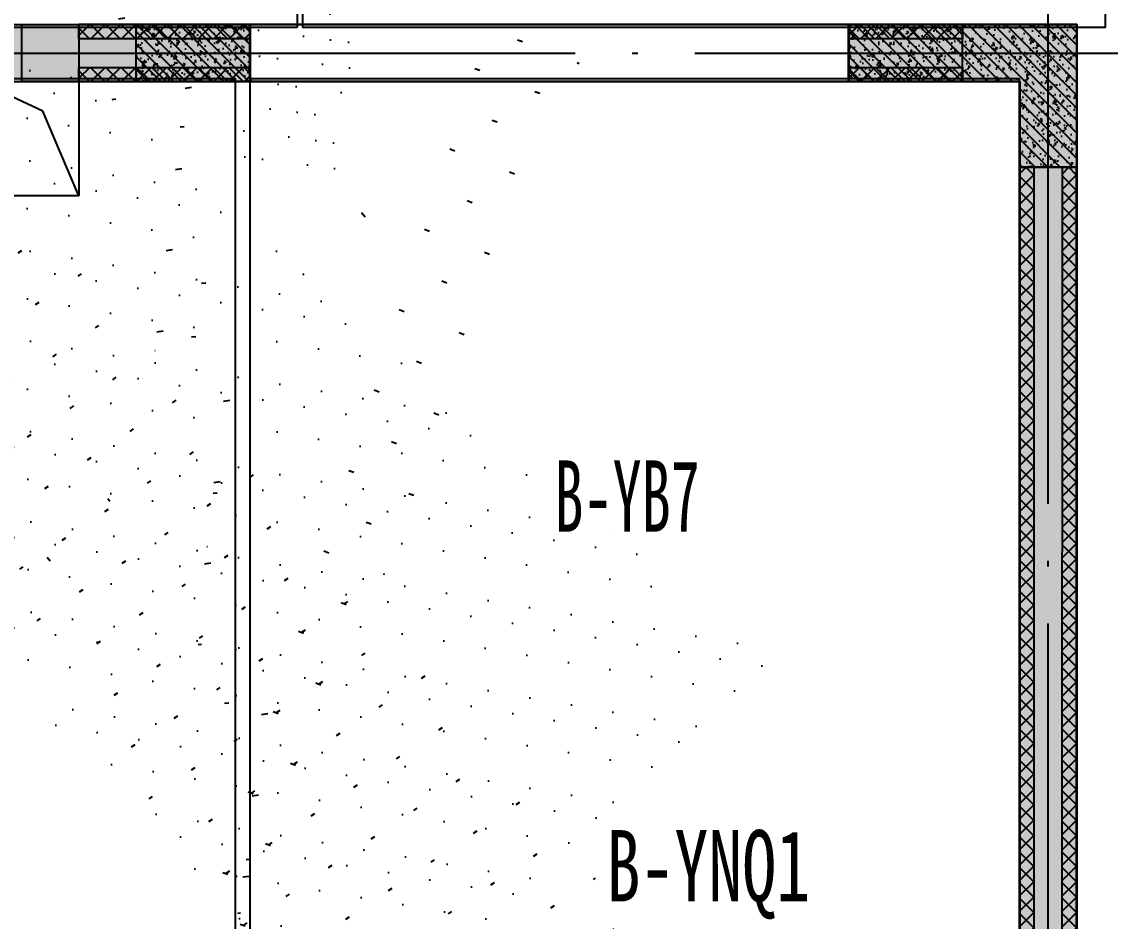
# Model space of a CAD drawing. Extents: x -3200781797 to -8106663, y 494714 to 1244925.
# Drawn here: x -8132501 to -8128683, y 849780 to 852935 of the extents above; entities that cross this region are included whole.
import ezdxf
from ezdxf.enums import TextEntityAlignment as Align

# ---------------------------------------------------------------- set-up
doc = ezdxf.new("R2010")
doc.units = 0
doc.header["$LTSCALE"] = 1000
doc.header["$MEASUREMENT"] = 0
for name, pattern in [('125-墙体$0$CONTINOUS', [0]), ('3#-轴线$0$DOTE', [2.4200000000000004, 2, -0.2, 0.02, -0.2]), ('3#4#5#$0$DASH', [0.35, 0.25, -0.1])]:
    doc.linetypes.add(name, pattern=pattern)
for name, color, linetype in [('125-墙体$0$S-SLAB-HOLE', 5, 'Continuous'), ('125-墙体$0$S-WALL', 40, 'Continuous'), ('125-墙体$0$S-WALL-BEAM', 120, 'Continuous'), ('125-墙体$0$S-WALL-COLU', 252, '125-墙体$0$CONTINOUS'), ('125-墙体$0$S-WALL-COLU-HATC', 16, 'Continuous'), ('125-墙体$0$S-WALL-HATC', 253, 'Continuous'), ('3#-轴线$0$A-ANNO-DOTE', 10, '3#-轴线$0$DOTE'), ('3#4#5#$0$PC-SLAB', 6, '3#4#5#$0$DASH'), ('3#4#5#$0$S-ANNO-TEXT', 7, 'Continuous'), ('3#4#5#$0$S-PC-FQ-NYQ', 4, 'Continuous'), ('3#4#5#$0$S-PC-FQ-WYQ', 4, 'Continuous'), ('3#4#5#$0$S-PC-SLAB', 6, 'Continuous'), ('3#4#5#$0$S-WALL-HATC', 253, 'Continuous'), ('3#4#5#$0$可计入现浇段', 60, 'Continuous')]:
    doc.layers.add(name, color=color, linetype=linetype)
doc.styles.add('3#4#5#$0$外部参照 1$0$宋体', font='', dxfattribs={"width": 0.8})
doc.styles.add('3#4#5#$0$宋体', font='', dxfattribs={"width": 0.8})
doc.styles.get('3#4#5#$0$外部参照 1$0$宋体').set_extended_font_data('SimSun')
doc.styles.get('3#4#5#$0$宋体').set_extended_font_data('SimSun')

# ---------------------------------------------------------------- blocks, each defined once
blk = doc.blocks.new('3#4#5#$0$B-YWQ15')
at = {"layer": '3#4#5#$0$S-PC-FQ-WYQ'}
h = blk.add_hatch(dxfattribs=at)
h.set_pattern_fill('ANSI37', color=256, scale=12, angle=90)
h.set_pattern_definition([(135, (-970766.4588348517, 834939.8079217622), (-26.94076836320746, -26.94076836320745), []), (225, (-970766.4588348517, 834939.8079217622), (26.94076836320745, -26.94076836320746), [])])
h.paths.add_polyline_path([(-108963.8104887477, 319088.3087790273), (-108913.8104887477, 319088.3087790273), (-108914.0488637086, 321788.3914244222), (-108964.0488637086, 321788.3914244222)])
h = blk.add_hatch(dxfattribs=at)
h.set_pattern_fill('ANSI37', color=256, scale=12, angle=90)
h.set_pattern_definition([(135, (-970616.4588376287, 834939.8079217697), (-26.94076836320746, -26.94076836320745), []), (225, (-970616.4588376287, 834939.8079217697), (26.94076836320745, -26.94076836320746), [])])
h.paths.add_polyline_path([(-108813.8104915249, 319088.3087790348), (-108763.8104915249, 319088.3087790348), (-108764.0488664858, 321788.3914244297), (-108814.0488664858, 321788.3914244297)])
for points in [[(-108963.8104887477, 319088.3087790273), (-108913.8104887477, 319088.3087790273), (-108914.0488637086, 321788.3914244222), (-108964.0488637086, 321788.3914244222)], [(-108964.0488639945, 321788.3914244222), (-108764.0488636509, 321788.3914244222), (-108763.8104886899, 319088.3087790348), (-108963.8104890336, 319088.3087790348)], [(-108813.8104915249, 319088.3087790348), (-108763.8104915249, 319088.3087790348), (-108764.0488664858, 321788.3914244297), (-108814.0488664858, 321788.3914244297)]]:
    blk.add_lwpolyline(points, close=True, dxfattribs=at)
blk = doc.blocks.new('3#4#5#$0$B-YWQ1')
at = {"layer": '3#4#5#$0$S-PC-FQ-WYQ'}
h = blk.add_hatch(dxfattribs=at)
h.set_pattern_fill('ANSI37', color=256, scale=12, angle=180)
h.set_pattern_definition([(225, (-660807.1750012636, -531964.028769688), (26.94076836320745, -26.94076836320746), []), (315, (-660807.1750012636, -531964.028769688), (26.94076836320746, 26.94076836320745), [])])
h.paths.add_polyline_path([(-147205.7603687136, 329838.381161766), (-147205.7603687136, 329888.381161766), (-147605.7585039237, 329888.3812014548), (-147605.7585039237, 329838.3812014548)])
h = blk.add_hatch(dxfattribs=at)
h.set_pattern_fill('ANSI37', color=256, scale=12, angle=180)
h.set_pattern_definition([(225, (-658107.1768726283, -531964.0315024974), (26.94076836320745, -26.94076836320746), []), (315, (-658107.1768726283, -531964.0315024974), (26.94076836320746, 26.94076836320745), [])])
h.paths.add_polyline_path([(-144505.7622400783, 329838.3784289565), (-144505.7622400783, 329888.3784289565), (-145105.7603752883, 329888.3784686453), (-145105.7603752883, 329838.3784686453)])
h = blk.add_hatch(dxfattribs=at)
h.set_pattern_fill('ANSI37', color=256, scale=12, angle=180)
h.set_pattern_definition([(225, (-660807.1750012562, -532114.028766911), (26.94076836320745, -26.94076836320746), []), (315, (-660807.1750012562, -532114.028766911), (26.94076836320746, 26.94076836320745), [])])
h.paths.add_polyline_path([(-147205.7603687062, 329688.3811645432), (-147205.7603687062, 329738.3811645432), (-147605.7585039162, 329738.381204232), (-147605.7585039162, 329688.381204232)])
h = blk.add_hatch(dxfattribs=at)
h.set_pattern_fill('ANSI37', color=256, scale=12, angle=180)
h.set_pattern_definition([(225, (-658107.1768726208, -532114.0314997204), (26.94076836320745, -26.94076836320746), []), (315, (-658107.1768726208, -532114.0314997204), (26.94076836320746, 26.94076836320745), [])])
h.paths.add_polyline_path([(-144505.7622400708, 329688.3784317337), (-144505.7622400708, 329738.3784317337), (-145105.7603752809, 329738.3784714225), (-145105.7603752809, 329688.3784714225)])
for points in [[(-147205.7603687136, 329838.381161766), (-147205.7603687136, 329888.381161766), (-147605.7585039237, 329888.3812014548), (-147605.7585039237, 329838.3812014548)], [(-147605.7585039162, 329688.3812039461), (-147605.7585039162, 329888.3812042897), (-147205.7603687136, 329888.381164601), (-147205.7603687136, 329688.3811642573)], [(-147205.760362146, 329888.3784625951), (-145105.7603752809, 329888.3784625951), (-145105.7603752809, 329688.3784800217), (-147205.760362146, 329688.3784800217)], [(-144505.7622400783, 329838.3784289565), (-144505.7622400783, 329888.3784289565), (-145105.7603752883, 329888.3784686453), (-145105.7603752883, 329838.3784686453)], [(-145105.7603752809, 329688.3784711366), (-145105.7603752809, 329888.3784714802), (-144505.7622400783, 329888.3784317914), (-144505.7622400783, 329688.3784314478)], [(-147205.7603687062, 329688.3811645432), (-147205.7603687062, 329738.3811645432), (-147605.7585039162, 329738.381204232), (-147605.7585039162, 329688.381204232)], [(-144505.7622400708, 329688.3784317337), (-144505.7622400708, 329738.3784317337), (-145105.7603752809, 329738.3784714225), (-145105.7603752809, 329688.3784714225)]]:
    blk.add_lwpolyline(points, close=True, dxfattribs=at)
blk = doc.blocks.new('3#4#5#$0$A$C53EF3948')
at = {"layer": '3#4#5#$0$可计入现浇段'}
for points in [[(41799.52050878853, -500.000052737596), (41799.52051675972, -200.0000532264821), (41599.16363457404, -200.0000543391216), (41599.16363457404, -5.434144986793399e-05), (41799.5206072405, -5.32255508005619e-05), (41799.5206072405, -5.32255508005619e-05), (41999.52071369253, 0), (41999.52052475978, -500.0000527371303), (41799.52050878853, -500.000052737596)], [(38299.28540073289, -0.002580647240392864), (38299.28540024394, -0.002588618430308998), (38299.28540024394, -0.00355925306212157), (38499.28540024161, -0.00355925306212157), (38499.28540024487, -0.002679099212400615), (38499.28540024487, -0.002679099212400615), (38499.28545347042, -200.0027855512453), (38299.28540073335, -200.0025966184912), (38299.28540073289, -0.002580647240392864)]]:
    blk.add_lwpolyline(points, dxfattribs=at)
at = {"layer": '3#4#5#$0$S-PC-FQ-WYQ', "xscale": -1}
for name, p in [('3#4#5#$0$B-YWQ1', (-106006.4793553883, -329888.3812170064)), ('3#4#5#$0$B-YWQ15', (-66964.52045818738, -322288.5339451145))]:
    blk.add_blockref(name, p, dxfattribs=at)
at = {"layer": '3#4#5#$0$S-PC-FQ-NYQ', "style": '3#4#5#$0$宋体', "width": 0.7}
blk.add_text('B-YNQ1', height=250, rotation=0.0001082504951277485, dxfattribs=at).set_placement((40350.53398592953, -2949.872701209679, -1.357726094855704e-08), align=Align.MIDDLE_LEFT)
blk = doc.blocks.new('3#4#5#$0$ban111')
at = {"layer": '3#4#5#$0$S-WALL-HATC', "ltscale": 100}
h = blk.add_hatch(dxfattribs=at)
h.set_pattern_fill('AR-CONC', color=256, scale=25, angle=-360.0000000000001, style=0)
h.set_pattern_definition([(49.99999999999994, (-2021084971.688381, 37341211722.80309), (179.3150456501884, -15.68803374564894), [18.75, -206.25]), (355, (-2021084971.688381, 37341211722.80309), (-34.68783340324983, 188.048033425003), [15, -165]), (100.4513999999999, (-2021084956.745461, 37341211721.49575), (144.6273454285055, 172.3598855152383), [15.93504749999993, -175.2855279999988]), (46.18419999999992, (-2021084971.688381, 37341211772.80309), (266.8102621564111, -41.37975358225476), [28.125, -309.3749999999999]), (96.63559999999993, (-2021084949.454195, 37341211769.35476), (233.6656763871761, 243.5294677251102), [23.90257199999984, -262.9282499999974]), (351.1841999999999, (-2021084971.688381, 37341211772.80309), (233.665486283407, 243.5296502313309), [22.49999999999984, -247.4999999999987]), (20.99999999999995, (-2021084946.688381, 37341211760.30309), (149.2267630296153, -100.6547226663348), [18.75, -206.25]), (326, (-2021084946.688381, 37341211760.30309), (60.8288329803956, 181.2875112617132), [15, -165]), (71.45139999999999, (-2021084934.252823, 37341211751.91518), (210.0556571453726, 80.63262417748791), [15.9350475, -175.285528]), (37.49999999999994, (-2021084971.688381, 37341211722.80309), (3.039963829322741, 83.22346345782788), [0, -162.9999999999988, 0, -167.4999999999988, 0, -165.6249999999988]), (7.499999999999932, (-2021084971.688381, 37341211722.80309), (65.76738436053724, 98.60292797059), [0, -95.5, 0, -159.25, 0, -63.125]), (327.4999999999999, (-2021085027.438381, 37341211722.80309), (133.4556090431022, -5.638717933595058), [0, -62.49999999999999, 0, -195, 0, -258.7499999999999]), (317.4999999999999, (-2021085052.438381, 37341211722.80309), (145.7965423355966, 25.0262455830793), [0, -81.25, 0, -129.5, 0, -183.75])])
h.paths.add_polyline_path([(-229032.0009487905, 409975.0000811631), (-228982.0009030856, 409975.0000750691), (-228982.0009944952, 412974.9999572062), (-229032.0010402, 412974.9999633002)])
at = {"layer": '3#4#5#$0$S-PC-SLAB'}
for points in [[(-231732.0009944952, 409964.9999670067), (-231732.0009944952, 412984.9999670067), (-229032.0009944952, 412984.9999670067), (-229032.0009944952, 409964.9999670067)], [(-228982.0009347743, 409965.0000553694), (-228982.0009347743, 412985.0000553694), (-225982.0009347743, 412985.0000553694), (-225982.0009347743, 409965.0000553694)]]:
    blk.add_lwpolyline(points, close=True, dxfattribs=at)
at = {"layer": '3#4#5#$0$S-WALL-HATC', "ltscale": 100}
blk.add_lwpolyline([(-229032.0009487905, 409975.0000811631), (-228982.0009030856, 409975.0000750691), (-228982.0009944952, 412974.9999572062), (-229032.0010402, 412974.9999633002)], close=True, dxfattribs=at)
blk = doc.blocks.new('3#4#5#$0$5#')
at = {"layer": '3#4#5#$0$S-ANNO-TEXT', "xscale": -1}
blk.add_blockref('3#4#5#$0$ban111', (-43035.68741598609, -247400.0000532265), dxfattribs=at)
at = {"layer": '3#4#5#$0$PC-SLAB', "linetype": 'ByBlock', "style": '3#4#5#$0$外部参照 1$0$宋体', "width": 0.6}
blk.add_text('B-YB7', height=250, dxfattribs=at).set_placement((187319.5535272729, 164121.6105128663), align=Align.MIDDLE)
blk = doc.blocks.new('3#4#5#$0$3#奇数层顶悬挑板')
at = {"layer": '3#4#5#$0$S-PC-SLAB'}
for points in [[(183438.4767118769, 165765.000990729), (180623.2193281847, 165765.0009937028), (180623.2193281847, 166625.0009937028, -0.41414588894502), (181273.2185508021, 167274.8507142556), (183438.4767118769, 167274.8533036575)], [(183458.4924629947, 167274.853327594), (185623.2060594044, 167274.8559163446, -0.4141388738405044), (186273.1846779608, 166625.0009877347), (186273.1846779608, 165765.0009877347), (183458.4924629947, 165765.0009907079)]]:
    blk.add_lwpolyline(points, format="xyb", close=True, dxfattribs=at)
blk = doc.blocks.new('125-墙体')
at = {"layer": '125-墙体$0$S-WALL-COLU-HATC'}
h = blk.add_hatch(dxfattribs=at)
h.set_pattern_fill('AR-CONC', color=256, scale=10)
h.set_pattern_definition([(49.99999999999999, (15637.05247968878, -240595.612466133), (71.72601826007535, -6.275213498259511), [7.5, -82.5]), (355, (15637.05247968878, -240595.612466133), (-13.8751333613, 75.21921337000119), [6, -66]), (100.4514, (15643.02964768877, -240596.135400133), (57.85093817140216, 68.94395420609536), [6.374018999999988, -70.1142111999998]), (46.18420000000002, (15637.05247968878, -240575.612466133), (106.7241048625644, -16.55190143290181), [11.24999999999994, -123.7499999999995]), (96.6356, (15645.94615418877, -240576.991796833), (93.46627055487033, 97.41178709004417), [9.561028799999999, -105.1713]), (351.1842, (15637.05247968878, -240575.612466133), (93.46619451336272, 97.41186009253246), [9, -99]), (21, (15647.05247968878, -240580.612466133), (59.69070521184616, -40.26188906653388), [7.5, -82.5]), (326.0000000000001, (15647.05247968878, -240580.612466133), (24.33153319215817, 72.5150045046853), [6, -66]), (71.4514, (15652.02670298878, -240583.967626733), (84.02226285814899, 32.25304967099524), [6.374019000000001, -70.1142112]), (37.50000000000001, (15637.05247968878, -240595.612466133), (1.215985531729067, 33.28938538313115), [0, -65.19999999999999, 0, -67, 0, -66.25]), (7.499999999999999, (15637.05247968878, -240595.612466133), (26.30695374421486, 39.44117118823603), [0, -38.2, 0, -63.7, 0, -25.25]), (327.5, (15614.75247968877, -240595.612466133), (53.3822436172409, -2.255487173437976), [0, -25, 0, -78, 0, -103.5]), (317.5, (15604.75247968877, -240595.612466133), (58.31861693423862, 10.01049823323177), [0, -32.5, 0, -51.8, 0, -73.5])])
h.paths.add_polyline_path([(100, -100), (99.98422405263409, -399.9996359648649), (-100.0157759473659, -399.9996359648649), (-100, 100), (700, 99.99999946041498), (700, -100.0000005393522)])
h = blk.add_hatch(dxfattribs=at)
h.set_pattern_fill('ANSI31', color=256, scale=250, style=0)
h.set_pattern_definition([(45, (15637.05247968878, -240595.612466133), (-22.09708691207961, 22.09708691207961), [])])
h.paths.add_polyline_path([(100, -100), (99.98422405263409, -399.9996359648649), (-100.0157759473659, -399.9996359648649), (-100, 100), (700, 99.99999946041498), (700, -100.0000005393522)])
h = blk.add_hatch(dxfattribs=at)
h.set_pattern_fill('AR-CONC', color=256, scale=10)
h.set_pattern_definition([(49.99999999999999, (12290.72775740876, -241007.8141536725), (71.72601826007535, -6.275213498259511), [7.5, -82.5]), (355, (12290.72775740876, -241007.8141536725), (-13.8751333613, 75.21921337000119), [6, -66]), (100.4514, (12296.70492540876, -241008.3370876726), (57.85093817140216, 68.94395420609536), [6.374018999999983, -70.11421119999972]), (46.18420000000002, (12290.72775740876, -240987.8141536725), (106.7241048625644, -16.55190143290181), [11.24999999999992, -123.7499999999994]), (96.6356, (12299.62143190876, -240989.1934843725), (93.46627055487033, 97.41178709004417), [9.561028799999999, -105.1713]), (351.1842, (12290.72775740876, -240987.8141536725), (93.46619451336272, 97.41186009253246), [9, -99]), (21, (12300.72775740876, -240992.8141536725), (59.69070521184616, -40.26188906653388), [7.5, -82.5]), (326.0000000000001, (12300.72775740876, -240992.8141536725), (24.33153319215817, 72.5150045046853), [6, -66]), (71.4514, (12305.70198070876, -240996.1693142726), (84.02226285814899, 32.25304967099524), [6.374019000000001, -70.1142112]), (37.50000000000001, (12290.72775740876, -241007.8141536725), (1.215985531729067, 33.28938538313115), [0, -65.19999999999999, 0, -67, 0, -66.25]), (7.499999999999999, (12290.72775740876, -241007.8141536725), (26.30695374421486, 39.44117118823603), [0, -38.2, 0, -63.7, 0, -25.25]), (327.5, (12268.42775740876, -241007.8141536725), (53.3822436172409, -2.255487173437976), [0, -25, 0, -78, 0, -103.5]), (317.5, (12258.42775740876, -241007.8141536725), (58.31861693423862, 10.01049823323177), [0, -32.5, 0, -51.8, 0, -73.5])])
h.paths.add_polyline_path([(3199.999502355931, -99.99890062701888), (3199.999502355931, 100.0010993729811), (2800, 100), (2800, -100)])
h = blk.add_hatch(dxfattribs=at)
h.set_pattern_fill('ANSI31', color=256, scale=250, style=0)
h.set_pattern_definition([(45, (12290.72775740876, -241007.8141536725), (-22.09708691207961, 22.09708691207961), [])])
h.paths.add_polyline_path([(3199.999502355931, 100.0010993729811), (2800, 100), (2800, -100), (3199.999502355931, -99.99890062701888)])
at = {"layer": '125-墙体$0$S-WALL-HATC'}
for points in [[(100, -100), (-100, 100), (-100, -3200), (33.33333333331393, -3200), (100, -3100)], [(700, 100), (-100, 100), (100, -100), (700, -100)], [(3350, -100), (3350, 100), (2800, 100), (2800, -100)], [(4100, -100), (4100, 100), (3350, 100), (3350, -100)]]:
    blk.add_hatch(color=256, dxfattribs=at).paths.add_polyline_path(points)
at = {"layer": '125-墙体$0$S-SLAB-HOLE'}
blk.add_lwpolyline([(3400.000069080937, -500), (3750.000069080937, -500.0000000000001), (3750.000069080937, -100), (3400.000069080937, -100)], close=True, dxfattribs=at)
blk.add_lwpolyline([(3400.000069080937, -500), (3527.09913783139, -203.2678397434066), (3750.000069080937, -99.99999999999994)], dxfattribs=at)
at = {"layer": '125-墙体$0$S-WALL'}
for p, q in [((-100, 100), (-100, -3200)), ((700, 100), (-100, 100)), ((700, -100), (700, 100)), ((2800, 100.0001960117079), (2800, -99.99980398829211)), ((3350, 100), (2800, 100)), ((2800, -100), (2800, 100)), ((4100, 100), (3350, 100)), ((100, -100), (100, -3100)), ((700, -100), (100, -100)), ((3350, -100), (2800, -100)), ((4100, -100), (3350, -100))]:
    blk.add_line(p, q, dxfattribs=at)
at = {"layer": '125-墙体$0$S-WALL-BEAM'}
blk.add_lwpolyline([(700, 100.0003920234158), (700, -100), (2800, -100.0006024725153), (2800, 99.99978955090046)], close=True, dxfattribs=at)
at = {"layer": '125-墙体$0$S-WALL-COLU', "linetype": 'ByBlock'}
blk.add_lwpolyline([(100, -100), (99.98422405263409, -399.9996359648649), (-100.0157759473659, -399.9996359648649), (-100, 100), (700, 99.99999946041498), (700, -100.0000005393522), (100, -100)], dxfattribs=at)
at = {"layer": '125-墙体$0$S-WALL-COLU', "lineweight": -2}
blk.add_lwpolyline([(3199.999502355931, -99.99890062701888), (3199.999502355931, 100.0010993729811), (2800, 100), (2800, -100)], close=True, dxfattribs=at)
blk = doc.blocks.new('3#-轴线')
at = {"layer": '3#-轴线$0$A-ANNO-DOTE'}
for points in [[(41800, -16100), (41800, 5500)], [(-3000, 0), (44800, 0)]]:
    blk.add_lwpolyline(points, dxfattribs=at)

msp = doc.modelspace()

# ---------------------------------------------------------------- block references
msp.add_blockref('3#-轴线', (-8170700.435511587, 852824.6198560873))
at = {"xscale": -1, "rotation": 3.622788229407092e-06}
msp.add_blockref('125-墙体', (-8128900.436219759, 852824.6211775854), dxfattribs=at)
at = {"layer": '3#4#5#$0$S-ANNO-TEXT'}
msp.add_blockref('3#4#5#$0$A$C53EF3948', (-8170800.443592959, 852924.7631010424), dxfattribs=at)
at = {"layer": '3#4#5#$0$S-PC-SLAB'}
for name, p in [('3#4#5#$0$5#', (-8317697.236654709, 687149.7631162296)), ('3#4#5#$0$3#奇数层顶悬挑板', (-8314973.59086895, 687149.6198890805))]:
    msp.add_blockref(name, p, dxfattribs=at)

doc.saveas('drawing.dxf')
